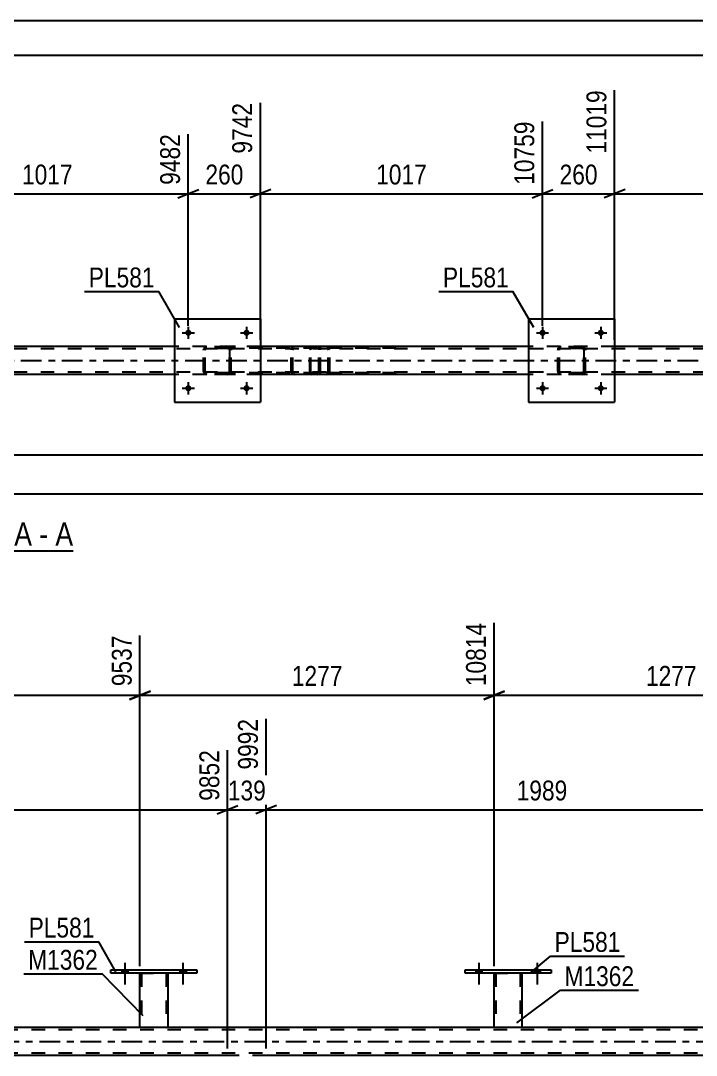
# Model space of a CAD drawing. Header units: millimetres. Extents: x 0 to 841, y 0 to 594.
# Drawn here: x 435.3 to 532.7, y 444.8 to 594 of the extents above; entities that cross this region are included whole.
import ezdxf

# ---------------------------------------------------------------- set-up
doc = ezdxf.new("R2010")
doc.units = ezdxf.units.MM
doc.linetypes.add('DXK_LINE_DOT2', pattern=[3.9198, 1.9599, -1.9599])
doc.linetypes.add('DXK_LINE_DOT3', pattern=[5.9187, 2.979, -0.9799, 0.9799, -0.9799])
doc.styles.add('Arial Narrow', font='ARIALN.TTF', dxfattribs={"height": 0.2})

# ---------------------------------------------------------------- blocks, each defined once
blk = doc.blocks.new('Unknown-283133210-1135')
at = {"color": 5, "linetype": 'Continuous'}
for p, q in [((841, 594), (0, 594)), ((836, 589), (5, 589))]:
    blk.add_line(p, q, dxfattribs=at)
blk = doc.blocks.new('Unknown-283133210-11 - 3722')
at = {"color": 6, "linetype": 'Continuous'}
blk.add_line((415.19, 517.55), (442.84, 517.55), dxfattribs=at)
at = {"color": 0, "linetype": 'Continuous'}
for points in [[(433.3, 518.3), (433.3, 521.8), (415.19, 521.8), (415.19, 518.3)], [(436.91, 518.3), (436.91, 521.8), (434.35, 521.8), (434.35, 518.3)], [(439.23, 518.3), (439.23, 521.8), (437.96, 521.8), (437.96, 518.3)], [(442.84, 518.3), (442.84, 521.8), (440.28, 521.8), (440.28, 518.3)]]:
    blk.add_wipeout(points, dxfattribs=at)
at = {"color": 7, "linetype": 'Continuous', "style": 'Arial Narrow'}
for s, p in [('SECTION ', (415.19, 518.3)), ('A', (434.35, 518.3)), ('A', (440.28, 518.3)), ('-', (437.96, 518.3))]:
    blk.add_text(s, height=3.34, dxfattribs=at).set_placement(p)
blk = doc.blocks.new('Part-283133210-3733 - 3722')
at = {"color": 7, "linetype": 'DXK_LINE_DOT2'}
for p, q in [((741.94, 546.67), (80.19, 546.67)), ((469.85, 546.99), (457.45, 546.99)), ((520.93, 546.99), (508.53, 546.99)), ((741.94, 543.31), (80.19, 543.31)), ((469.85, 542.99), (457.45, 542.99)), ((520.93, 542.99), (508.53, 542.99))]:
    blk.add_line(p, q, dxfattribs=at)
at = {"color": 2, "linetype": 'Continuous'}
for p, q in [((457.45, 546.99), (418.77, 546.99)), ((508.53, 546.99), (469.85, 546.99)), ((559.62, 546.99), (520.93, 546.99)), ((457.45, 542.99), (418.77, 542.99)), ((508.53, 542.99), (469.85, 542.99)), ((559.62, 542.99), (520.93, 542.99))]:
    blk.add_line(p, q, dxfattribs=at)
at = {"color": 7, "linetype": 'DXK_LINE_DOT3'}
blk.add_line((80.19, 544.99), (741.94, 544.99), dxfattribs=at)
blk = doc.blocks.new('Part-283133210-3812 - 3722')
at = {"color": 2, "linetype": 'Continuous'}
for p, q in [((508.53, 550.98), (508.53, 538.98)), ((508.53, 550.98), (520.93, 550.98)), ((520.93, 550.98), (520.93, 538.98)), ((508.53, 538.98), (520.93, 538.98))]:
    blk.add_line(p, q, dxfattribs=at)
blk = doc.blocks.new('Part-283133210-3813 - 3722')
at = {"color": 7, "linetype": 'DXK_LINE_DOT2'}
for p, q in [((512.73, 546.5), (512.77, 546.69)), ((512.77, 546.69), (512.73, 546.5)), ((512.73, 543.46), (512.73, 546.5)), ((512.73, 543.46), (512.73, 546.5)), ((512.97, 546.5), (512.99, 546.6)), ((512.97, 543.46), (512.97, 546.5)), ((512.97, 543.46), (512.97, 546.5)), ((512.99, 546.6), (513.04, 546.67)), ((513.03, 546.95), (513.21, 546.98)), ((513.21, 546.98), (513.03, 546.95)), ((513.04, 546.67), (513.12, 546.73)), ((513.12, 546.73), (513.21, 546.74)), ((516.25, 546.98), (513.21, 546.98)), ((516.25, 546.74), (513.21, 546.74)), ((516.25, 546.98), (516.44, 546.95)), ((516.44, 546.95), (516.25, 546.98)), ((516.25, 546.74), (516.35, 546.73)), ((516.35, 546.73), (516.42, 546.67)), ((516.42, 546.67), (516.48, 546.6)), ((516.48, 546.6), (516.49, 546.5)), ((516.49, 543.46), (516.49, 546.5)), ((516.49, 546.5), (516.49, 543.46)), ((516.7, 546.69), (516.73, 546.5)), ((516.73, 546.5), (516.7, 546.69)), ((516.73, 543.46), (516.73, 546.5)), ((516.73, 543.46), (516.73, 546.5)), ((512.77, 543.28), (512.73, 543.46)), ((512.73, 543.46), (512.77, 543.28)), ((512.99, 543.37), (512.97, 543.46)), ((513.04, 543.3), (512.99, 543.37)), ((513.12, 543.24), (513.04, 543.3)), ((513.21, 543.22), (513.12, 543.24)), ((516.25, 543.22), (513.21, 543.22)), ((516.35, 543.24), (516.25, 543.22)), ((516.42, 543.3), (516.35, 543.24)), ((516.48, 543.37), (516.42, 543.3)), ((516.49, 543.46), (516.48, 543.37)), ((516.73, 543.46), (516.7, 543.28)), ((516.7, 543.28), (516.73, 543.46)), ((513.21, 542.98), (513.03, 543.02)), ((513.03, 543.02), (513.21, 542.98)), ((516.25, 542.98), (513.21, 542.98)), ((516.44, 543.02), (516.25, 542.98)), ((516.25, 542.98), (516.44, 543.02))]:
    blk.add_line(p, q, dxfattribs=at)
at = {"color": 7, "linetype": 'DXK_LINE_DOT3'}
blk.add_line((514.73, 544.98), (514.73, 544.98), dxfattribs=at)
at = {"color": 7, "linetype": 'DXK_LINE_DOT2'}
for centre, start, end in [((513.21, 546.5), 112.5, 157.5), ((513.21, 546.5), 112.5, 157.5), ((516.25, 546.5), 22.5, 67.5), ((516.25, 546.5), 22.5, 67.5), ((513.21, 543.46), 202.5, 247.5), ((513.21, 543.46), 202.5, 247.5), ((516.25, 543.46), 292.5, 337.5), ((516.25, 543.46), 292.5, 337.5)]:
    blk.add_arc(centre, 0.48, start, end, dxfattribs=at)
blk = doc.blocks.new('Part-283133210-3818 - 3722')
at = {"color": 2, "linetype": 'Continuous'}
for p, q in [((457.45, 550.98), (457.45, 538.98)), ((457.45, 550.98), (469.85, 550.98)), ((469.85, 550.98), (469.85, 538.98)), ((457.45, 538.98), (469.85, 538.98))]:
    blk.add_line(p, q, dxfattribs=at)
blk = doc.blocks.new('Part-283133210-3819 - 3722')
at = {"color": 7, "linetype": 'DXK_LINE_DOT2'}
for p, q in [((461.65, 546.5), (461.69, 546.69)), ((461.69, 546.69), (461.65, 546.5)), ((461.65, 543.46), (461.65, 546.5)), ((461.65, 543.46), (461.65, 546.5)), ((461.89, 546.5), (461.91, 546.6)), ((461.89, 543.46), (461.89, 546.5)), ((461.89, 543.46), (461.89, 546.5)), ((461.91, 546.6), (461.96, 546.67)), ((461.95, 546.95), (462.13, 546.98)), ((462.13, 546.98), (461.95, 546.95)), ((461.96, 546.67), (462.04, 546.73)), ((462.04, 546.73), (462.13, 546.74)), ((465.17, 546.98), (462.13, 546.98)), ((465.17, 546.74), (462.13, 546.74)), ((465.17, 546.98), (465.36, 546.95)), ((465.36, 546.95), (465.17, 546.98)), ((465.17, 546.74), (465.27, 546.73)), ((465.27, 546.73), (465.34, 546.67)), ((465.34, 546.67), (465.4, 546.6)), ((465.4, 546.6), (465.41, 546.5)), ((465.41, 543.46), (465.41, 546.5)), ((465.41, 546.5), (465.41, 543.46)), ((465.62, 546.69), (465.65, 546.5)), ((465.65, 546.5), (465.62, 546.69)), ((465.65, 543.46), (465.65, 546.5)), ((465.65, 543.46), (465.65, 546.5)), ((461.69, 543.28), (461.65, 543.46)), ((461.65, 543.46), (461.69, 543.28)), ((461.91, 543.37), (461.89, 543.46)), ((461.96, 543.3), (461.91, 543.37)), ((462.04, 543.24), (461.96, 543.3)), ((462.13, 543.22), (462.04, 543.24)), ((465.17, 543.22), (462.13, 543.22)), ((465.27, 543.24), (465.17, 543.22)), ((465.34, 543.3), (465.27, 543.24)), ((465.4, 543.37), (465.34, 543.3)), ((465.41, 543.46), (465.4, 543.37)), ((465.65, 543.46), (465.62, 543.28)), ((465.62, 543.28), (465.65, 543.46)), ((462.13, 542.98), (461.95, 543.02)), ((461.95, 543.02), (462.13, 542.98)), ((465.17, 542.98), (462.13, 542.98)), ((465.36, 543.02), (465.17, 542.98)), ((465.17, 542.98), (465.36, 543.02))]:
    blk.add_line(p, q, dxfattribs=at)
at = {"color": 7, "linetype": 'DXK_LINE_DOT3'}
blk.add_line((463.65, 544.98), (463.65, 544.98), dxfattribs=at)
at = {"color": 7, "linetype": 'DXK_LINE_DOT2'}
for centre, start, end in [((462.13, 546.5), 112.5, 157.5), ((462.13, 546.5), 112.5, 157.5), ((465.17, 546.5), 22.5, 67.5), ((465.17, 546.5), 22.5, 67.5), ((462.13, 543.46), 202.5, 247.5), ((462.13, 543.46), 202.5, 247.5), ((465.17, 543.46), 292.5, 337.5), ((465.17, 543.46), 292.5, 337.5)]:
    blk.add_arc(centre, 0.48, start, end, dxfattribs=at)
blk = doc.blocks.new('Part-283133210-3892 - 3722')
at = {"color": 7, "linetype": 'DXK_LINE_DOT2'}
for p, q in [((477.01, 546.69), (476.99, 546.51)), ((476.99, 543.47), (476.99, 546.51)), ((477.07, 546.85), (477.01, 546.69)), ((477.15, 546.95), (477.07, 546.85)), ((477.12, 546.51), (477.13, 546.6)), ((477.12, 543.47), (477.12, 546.51)), ((477.13, 546.6), (477.16, 546.68)), ((477.26, 546.99), (477.15, 546.95)), ((477.16, 546.68), (477.21, 546.73)), ((477.21, 546.73), (477.26, 546.75)), ((489.41, 546.99), (477.26, 546.99)), ((489.41, 546.75), (477.26, 546.75)), ((478.53, 546.75), (478.53, 546.99)), ((479.54, 546.95), (479.35, 546.99)), ((479.35, 546.75), (479.45, 546.73)), ((479.45, 546.73), (479.53, 546.68)), ((479.53, 546.68), (479.58, 546.6)), ((479.58, 546.6), (479.6, 546.51)), ((479.6, 543.47), (479.6, 546.51)), ((479.83, 546.59), (479.81, 546.69)), ((479.85, 546.51), (479.83, 546.59)), ((479.85, 543.47), (479.85, 546.51)), ((476.99, 543.47), (477.01, 543.28)), ((477.01, 543.28), (477.07, 543.13)), ((477.13, 543.37), (477.12, 543.47)), ((477.16, 543.3), (477.13, 543.37)), ((477.21, 543.24), (477.16, 543.3)), ((477.26, 543.23), (477.21, 543.24)), ((489.41, 543.23), (477.26, 543.23)), ((478.53, 542.99), (478.53, 543.23)), ((479.45, 543.24), (479.35, 543.23)), ((479.53, 543.3), (479.45, 543.24)), ((479.58, 543.37), (479.53, 543.3)), ((479.6, 543.47), (479.58, 543.37)), ((479.81, 543.28), (479.83, 543.38)), ((479.83, 543.38), (479.85, 543.47)), ((477.07, 543.13), (477.15, 543.02)), ((477.15, 543.02), (477.26, 542.99)), ((489.41, 542.99), (477.26, 542.99)), ((479.35, 542.99), (479.54, 543.02))]:
    blk.add_line(p, q, dxfattribs=at)
for centre, start, end in [((479.36, 546.49), 23.8494, 68.8059), ((479.36, 543.48), 291.1941, 336.1506)]:
    blk.add_arc(centre, 0.492, start, end, dxfattribs=at)
blk = doc.blocks.new('Part-283133210-3899 - 3722')
at = {"color": 7, "linetype": 'DXK_LINE_DOT2'}
for p, q in [((478.02, 546.99), (463.04, 546.99)), ((478.02, 546.75), (463.04, 546.75)), ((474.3, 546.59), (474.28, 546.51)), ((474.28, 543.47), (474.28, 546.51)), ((474.32, 546.69), (474.3, 546.59)), ((474.53, 546.51), (474.55, 546.6)), ((474.53, 543.47), (474.53, 546.51)), ((474.55, 546.6), (474.61, 546.68)), ((474.79, 546.99), (474.59, 546.95)), ((474.61, 546.68), (474.69, 546.73)), ((474.69, 546.73), (474.79, 546.75)), ((478.22, 546.95), (478.02, 546.99)), ((478.02, 546.75), (478.12, 546.73)), ((478.12, 546.73), (478.2, 546.68)), ((478.2, 546.68), (478.26, 546.6)), ((478.26, 546.6), (478.28, 546.51)), ((478.28, 543.47), (478.28, 546.51)), ((478.52, 546.59), (478.5, 546.69)), ((478.53, 546.51), (478.52, 546.59)), ((478.53, 543.47), (478.53, 546.51)), ((478.02, 543.23), (463.04, 543.23)), ((474.28, 543.47), (474.3, 543.38)), ((474.3, 543.38), (474.32, 543.28)), ((474.55, 543.37), (474.53, 543.47)), ((474.61, 543.3), (474.55, 543.37)), ((474.69, 543.24), (474.61, 543.3)), ((474.79, 543.23), (474.69, 543.24)), ((478.12, 543.24), (478.02, 543.23)), ((478.2, 543.3), (478.12, 543.24)), ((478.26, 543.37), (478.2, 543.3)), ((478.28, 543.47), (478.26, 543.37)), ((478.5, 543.28), (478.52, 543.38)), ((478.52, 543.38), (478.53, 543.47)), ((478.02, 542.99), (463.04, 542.99)), ((474.59, 543.02), (474.79, 542.99)), ((478.02, 542.99), (478.22, 543.02))]:
    blk.add_line(p, q, dxfattribs=at)
for centre, start, end in [((474.77, 546.49), 110.7583, 155.68), ((478.04, 546.49), 24.32, 69.2417), ((474.77, 543.49), 204.32, 249.2417), ((478.04, 543.49), 290.7583, 335.68)]:
    blk.add_arc(centre, 0.496, start, end, dxfattribs=at)
blk = doc.blocks.new('Bolt-283133210-3975 - 3722')
at = {"linetype": 'Continuous'}
for points in [[(459.89, 540.99, -1), (459.01, 540.99, -1)], [(468.29, 540.99, -1), (467.41, 540.99, -1)]]:
    blk.add_hatch(color=1, dxfattribs=at).paths.add_polyline_path(points)
at = {"color": 1, "linetype": 'Continuous'}
for p, q in [((459.45, 541.87), (459.45, 540.11)), ((467.85, 541.87), (467.85, 540.11)), ((458.57, 540.99), (460.33, 540.99)), ((466.97, 540.99), (468.73, 540.99))]:
    blk.add_line(p, q, dxfattribs=at)
blk = doc.blocks.new('Bolt-283133210-3976 - 3722')
at = {"linetype": 'Continuous'}
for points in [[(459.89, 548.99, -1), (459.01, 548.99, -1)], [(468.29, 548.99, -1), (467.41, 548.99, -1)]]:
    blk.add_hatch(color=1, dxfattribs=at).paths.add_polyline_path(points)
at = {"color": 1, "linetype": 'Continuous'}
for p, q in [((459.45, 549.87), (459.45, 548.11)), ((467.85, 549.87), (467.85, 548.11)), ((458.57, 548.99), (460.33, 548.99)), ((466.97, 548.99), (468.73, 548.99))]:
    blk.add_line(p, q, dxfattribs=at)
blk = doc.blocks.new('Bolt-283133210-3977 - 3722')
at = {"linetype": 'Continuous'}
for points in [[(510.97, 540.99, -1), (510.09, 540.99, -1)], [(519.37, 540.99, -1), (518.49, 540.99, -1)]]:
    blk.add_hatch(color=1, dxfattribs=at).paths.add_polyline_path(points)
at = {"color": 1, "linetype": 'Continuous'}
for p, q in [((510.53, 541.87), (510.53, 540.11)), ((518.93, 541.87), (518.93, 540.11)), ((509.65, 540.99), (511.41, 540.99)), ((518.05, 540.99), (519.81, 540.99))]:
    blk.add_line(p, q, dxfattribs=at)
blk = doc.blocks.new('Bolt-283133210-3978 - 3722')
at = {"linetype": 'Continuous'}
for points in [[(510.97, 548.99, -1), (510.09, 548.99, -1)], [(519.37, 548.99, -1), (518.49, 548.99, -1)]]:
    blk.add_hatch(color=1, dxfattribs=at).paths.add_polyline_path(points)
at = {"color": 1, "linetype": 'Continuous'}
for p, q in [((510.53, 549.87), (510.53, 548.11)), ((518.93, 549.87), (518.93, 548.11)), ((509.65, 548.99), (511.41, 548.99)), ((518.05, 548.99), (519.81, 548.99))]:
    blk.add_line(p, q, dxfattribs=at)
blk = doc.blocks.new('Part-283133210-2022 - 1918')
at = {"color": 7, "linetype": 'DXK_LINE_DOT2'}
for p, q in [((732.77, 448.46), (71.02, 448.46)), ((456.48, 448.78), (452.48, 448.78)), ((507.56, 448.78), (503.56, 448.78)), ((732.77, 445.1), (71.02, 445.1)), ((470.68, 444.78), (465.11, 444.78))]:
    blk.add_line(p, q, dxfattribs=at)
at = {"color": 2, "linetype": 'Continuous'}
for p, q in [((452.48, 448.78), (405.4, 448.78)), ((503.56, 448.78), (456.48, 448.78)), ((554.64, 448.78), (507.56, 448.78)), ((465.11, 444.78), (385.55, 444.78)), ((550.24, 444.78), (470.68, 444.78))]:
    blk.add_line(p, q, dxfattribs=at)
at = {"color": 7, "linetype": 'DXK_LINE_DOT3'}
blk.add_line((71.02, 446.78), (732.77, 446.78), dxfattribs=at)
blk = doc.blocks.new('Bolt-283133210-1975 - 1918')
at = {"linetype": 'Continuous'}
for points in [[(500.92, 456.62), (501.8, 456.62), (501.8, 457.1), (500.92, 457.1)], [(509.32, 456.62), (510.2, 456.62), (510.2, 457.1), (509.32, 457.1)]]:
    blk.add_hatch(color=1, dxfattribs=at).paths.add_polyline_path(points)
at = {"color": 1, "linetype": 'Continuous'}
for p, q in [((501.36, 458.1), (501.36, 454.98)), ((509.76, 458.1), (509.76, 454.98)), ((500.92, 457.1), (500.92, 456.62)), ((501.8, 457.1), (501.8, 456.62)), ((509.32, 457.1), (509.32, 456.62)), ((510.2, 457.1), (510.2, 456.62))]:
    blk.add_line(p, q, dxfattribs=at)
blk = doc.blocks.new('Bolt-283133210-1976 - 1918')
at = {"linetype": 'Continuous'}
for points in [[(500.92, 456.62), (501.8, 456.62), (501.8, 457.1), (500.92, 457.1)], [(509.32, 456.62), (510.2, 456.62), (510.2, 457.1), (509.32, 457.1)]]:
    blk.add_hatch(color=1, dxfattribs=at).paths.add_polyline_path(points)
at = {"color": 1, "linetype": 'Continuous'}
for p, q in [((501.36, 458.1), (501.36, 454.98)), ((509.76, 458.1), (509.76, 454.98)), ((500.92, 457.1), (500.92, 456.62)), ((501.8, 457.1), (501.8, 456.62)), ((509.32, 457.1), (509.32, 456.62)), ((510.2, 457.1), (510.2, 456.62))]:
    blk.add_line(p, q, dxfattribs=at)
blk = doc.blocks.new('Bolt-283133210-1977 - 1918')
at = {"linetype": 'Continuous'}
for points in [[(449.84, 456.62), (450.72, 456.62), (450.72, 457.1), (449.84, 457.1)], [(458.24, 456.62), (459.12, 456.62), (459.12, 457.1), (458.24, 457.1)]]:
    blk.add_hatch(color=1, dxfattribs=at).paths.add_polyline_path(points)
at = {"color": 1, "linetype": 'Continuous'}
for p, q in [((450.28, 458.1), (450.28, 454.98)), ((458.68, 458.1), (458.68, 454.98)), ((449.84, 457.1), (449.84, 456.62)), ((450.72, 457.1), (450.72, 456.62)), ((458.24, 457.1), (458.24, 456.62)), ((459.12, 457.1), (459.12, 456.62))]:
    blk.add_line(p, q, dxfattribs=at)
blk = doc.blocks.new('Bolt-283133210-1978 - 1918')
at = {"linetype": 'Continuous'}
for points in [[(449.84, 456.62), (450.72, 456.62), (450.72, 457.1), (449.84, 457.1)], [(458.24, 456.62), (459.12, 456.62), (459.12, 457.1), (458.24, 457.1)]]:
    blk.add_hatch(color=1, dxfattribs=at).paths.add_polyline_path(points)
at = {"color": 1, "linetype": 'Continuous'}
for p, q in [((450.28, 458.1), (450.28, 454.98)), ((458.68, 458.1), (458.68, 454.98)), ((449.84, 457.1), (449.84, 456.62)), ((450.72, 457.1), (450.72, 456.62)), ((458.24, 457.1), (458.24, 456.62)), ((459.12, 457.1), (459.12, 456.62))]:
    blk.add_line(p, q, dxfattribs=at)
blk = doc.blocks.new('Part-283133210-2207 - 1918')
at = {"color": 2, "linetype": 'Continuous'}
for p, q in [((499.36, 456.62), (499.36, 457.1)), ((499.36, 457.1), (511.76, 457.1)), ((511.76, 456.62), (499.36, 456.62)), ((511.76, 457.1), (511.76, 456.62))]:
    blk.add_line(p, q, dxfattribs=at)
blk = doc.blocks.new('Part-283133210-2212 - 1918')
at = {"color": 7, "linetype": 'DXK_LINE_DOT2'}
for p, q in [((503.56, 456.63), (507.56, 456.63)), ((503.56, 456.62), (503.56, 456.63)), ((503.56, 456.63), (503.56, 456.62)), ((503.8, 456.63), (503.8, 448.78)), ((507.32, 456.63), (507.32, 448.78)), ((507.56, 456.63), (507.56, 456.62)), ((507.56, 456.62), (507.56, 456.63)), ((507.3, 448.78), (507.32, 448.78))]:
    blk.add_line(p, q, dxfattribs=at)
at = {"color": 2, "linetype": 'Continuous'}
for p, q in [((503.56, 448.78), (503.56, 456.62)), ((507.56, 456.62), (507.56, 448.78)), ((507.53, 448.78), (503.56, 448.78)), ((507.56, 448.78), (507.53, 448.78))]:
    blk.add_line(p, q, dxfattribs=at)
blk = doc.blocks.new('Part-283133210-2217 - 1918')
at = {"color": 2, "linetype": 'Continuous'}
for p, q in [((448.28, 456.62), (448.28, 457.1)), ((448.28, 457.1), (460.68, 457.1)), ((460.68, 456.62), (448.28, 456.62)), ((460.68, 457.1), (460.68, 456.62))]:
    blk.add_line(p, q, dxfattribs=at)
blk = doc.blocks.new('Part-283133210-2222 - 1918')
at = {"color": 7, "linetype": 'DXK_LINE_DOT2'}
for p, q in [((452.48, 456.63), (456.48, 456.63)), ((452.48, 456.62), (452.48, 456.63)), ((452.48, 456.63), (452.48, 456.62)), ((452.72, 456.63), (452.72, 448.78)), ((456.24, 456.63), (456.24, 448.78)), ((456.48, 456.63), (456.48, 456.62)), ((456.48, 456.62), (456.48, 456.63)), ((456.22, 448.78), (456.24, 448.78))]:
    blk.add_line(p, q, dxfattribs=at)
at = {"color": 2, "linetype": 'Continuous'}
for p, q in [((452.48, 448.78), (452.48, 456.62)), ((456.48, 456.62), (456.48, 448.78)), ((456.45, 448.78), (452.48, 448.78)), ((456.48, 448.78), (456.45, 448.78))]:
    blk.add_line(p, q, dxfattribs=at)
blk = doc.blocks.new('StraightDimension-283133210-11779 - 3722')
at = {"color": 7, "linetype": 'Continuous'}
for p, q in [((469.85, 547.99), (469.85, 582.15)), ((459.45, 549.99), (459.45, 577.65)), ((457.95, 568.43), (460.95, 569.63)), ((459.45, 569.03), (469.85, 569.03)), ((471.35, 569.63), (468.35, 568.43))]:
    blk.add_line(p, q, dxfattribs=at)
at = {"color": 0}
blk.add_wipeout([(468, 569.78), (468, 573.98), (461.31, 573.98), (461.31, 569.78)], dxfattribs=at)
at = {"color": 3, "style": 'Arial Narrow'}
blk.add_text('260', height=2.863, dxfattribs=at).set_placement((461.91, 570.38))
at = {"color": 0, "linetype": 'Continuous'}
blk.add_wipeout([(469.25, 582.75), (465.05, 582.75), (465.05, 574.23), (469.25, 574.23)], dxfattribs=at)
at = {"color": 3, "linetype": 'Continuous', "style": 'Arial Narrow'}
blk.add_text('9742', height=2.863, rotation=90.0002, dxfattribs=at).set_placement((468.65, 574.83))
blk = doc.blocks.new('StraightDimension-283133210-4021 - 3722')
at = {"color": 7, "linetype": 'Continuous'}
blk.add_line((79.55, 525.78), (779.7, 525.78), dxfattribs=at)
blk = doc.blocks.new('StraightDimension-283133210-4042 - 3722')
at = {"color": 7, "linetype": 'Continuous'}
blk.add_line((80.19, 531.39), (779.06, 531.39), dxfattribs=at)
blk = doc.blocks.new('StraightDimension-283133210-11776 - 3722')
at = {"color": 7, "linetype": 'Continuous'}
for p, q in [((520.93, 547.99), (520.93, 583.97)), ((561.62, 549.99), (561.62, 579.47)), ((522.43, 569.63), (519.43, 568.43)), ((520.93, 569.03), (561.62, 569.03)), ((560.12, 568.43), (563.12, 569.63))]:
    blk.add_line(p, q, dxfattribs=at)
at = {"color": 0}
blk.add_wipeout([(545.53, 569.78), (545.53, 573.98), (537.02, 573.98), (537.02, 569.78)], dxfattribs=at)
at = {"color": 3, "style": 'Arial Narrow'}
blk.add_text('1017', height=2.863, dxfattribs=at).set_placement((537.62, 570.38))
at = {"color": 0, "linetype": 'Continuous'}
blk.add_wipeout([(561.02, 580.07), (556.82, 580.07), (556.82, 569.73), (561.02, 569.73)], dxfattribs=at)
at = {"color": 3, "linetype": 'Continuous', "style": 'Arial Narrow'}
blk.add_text('12036', height=2.863, rotation=90.0002, dxfattribs=at).set_placement((560.42, 570.33))
blk = doc.blocks.new('StraightDimension-283133210-11777 - 3722')
at = {"color": 7, "linetype": 'Continuous'}
for p, q in [((520.93, 547.99), (520.93, 583.97)), ((510.53, 549.99), (510.53, 579.47)), ((509.03, 568.43), (512.03, 569.63)), ((510.53, 569.03), (520.93, 569.03)), ((522.43, 569.63), (519.43, 568.43))]:
    blk.add_line(p, q, dxfattribs=at)
at = {"color": 0}
blk.add_wipeout([(519.08, 569.78), (519.08, 573.98), (512.39, 573.98), (512.39, 569.78)], dxfattribs=at)
at = {"color": 3, "style": 'Arial Narrow'}
blk.add_text('260', height=2.863, dxfattribs=at).set_placement((512.99, 570.38))
at = {"color": 0, "linetype": 'Continuous'}
blk.add_wipeout([(520.33, 584.57), (516.13, 584.57), (516.13, 574.23), (520.33, 574.23)], dxfattribs=at)
at = {"color": 3, "linetype": 'Continuous', "style": 'Arial Narrow'}
blk.add_text('11019', height=2.863, rotation=90.0002, dxfattribs=at).set_placement((519.73, 574.83))
blk = doc.blocks.new('StraightDimension-283133210-11778 - 3722')
at = {"color": 7, "linetype": 'Continuous'}
for p, q in [((469.85, 547.99), (469.85, 582.15)), ((510.53, 549.99), (510.53, 579.47)), ((471.35, 569.63), (468.35, 568.43)), ((469.85, 569.03), (510.53, 569.03)), ((509.03, 568.43), (512.03, 569.63))]:
    blk.add_line(p, q, dxfattribs=at)
at = {"color": 0}
blk.add_wipeout([(494.45, 569.78), (494.45, 573.98), (485.94, 573.98), (485.94, 569.78)], dxfattribs=at)
at = {"color": 3, "style": 'Arial Narrow'}
blk.add_text('1017', height=2.863, dxfattribs=at).set_placement((486.54, 570.38))
at = {"color": 0, "linetype": 'Continuous'}
blk.add_wipeout([(509.93, 580.07), (505.73, 580.07), (505.73, 569.73), (509.93, 569.73)], dxfattribs=at)
at = {"color": 3, "linetype": 'Continuous', "style": 'Arial Narrow'}
blk.add_text('10759', height=2.863, rotation=90.0002, dxfattribs=at).set_placement((509.33, 570.33))
blk = doc.blocks.new('StraightDimension-283133210-11780 - 3722')
at = {"color": 7, "linetype": 'Continuous'}
for p, q in [((418.77, 547.99), (418.77, 582.15)), ((459.45, 549.99), (459.45, 577.65)), ((420.27, 569.63), (417.27, 568.43)), ((418.77, 569.03), (459.45, 569.03)), ((457.95, 568.43), (460.95, 569.63))]:
    blk.add_line(p, q, dxfattribs=at)
at = {"color": 0}
blk.add_wipeout([(443.37, 569.78), (443.37, 573.98), (434.86, 573.98), (434.86, 569.78)], dxfattribs=at)
at = {"color": 3, "style": 'Arial Narrow'}
blk.add_text('1017', height=2.863, dxfattribs=at).set_placement((435.46, 570.38))
at = {"color": 0, "linetype": 'Continuous'}
blk.add_wipeout([(458.85, 578.25), (454.65, 578.25), (454.65, 569.73), (458.85, 569.73)], dxfattribs=at)
at = {"color": 3, "linetype": 'Continuous', "style": 'Arial Narrow'}
blk.add_text('9482', height=2.863, rotation=90.0002, dxfattribs=at).set_placement((458.25, 570.33))
blk = doc.blocks.new('StraightDimension-283133210-3189 - 1918')
at = {"color": 7, "linetype": 'Continuous'}
for p, q in [((470.68, 445.78), (470.68, 493.31)), ((550.24, 445.78), (550.24, 490.64)), ((472.18, 480.79), (469.18, 479.59)), ((548.74, 479.59), (551.74, 480.79)), ((470.68, 480.19), (550.24, 480.19))]:
    blk.add_line(p, q, dxfattribs=at)
at = {"color": 0}
blk.add_wipeout([(514.72, 480.94), (514.72, 485.14), (506.2, 485.14), (506.2, 480.94)], dxfattribs=at)
at = {"color": 3, "style": 'Arial Narrow'}
blk.add_text('1989', height=2.863, dxfattribs=at).set_placement((506.8, 481.54))
at = {"color": 0, "linetype": 'Continuous'}
blk.add_wipeout([(549.64, 491.24), (545.44, 491.24), (545.44, 480.89), (549.64, 480.89)], dxfattribs=at)
at = {"color": 3, "linetype": 'Continuous', "style": 'Arial Narrow'}
blk.add_text('11981', height=2.863, rotation=90.0002, dxfattribs=at).set_placement((549.04, 481.49))
blk = doc.blocks.new('StraightDimension-283133210-3170 - 1918')
at = {"color": 7, "linetype": 'Continuous'}
for p, q in [((470.68, 445.78), (470.68, 493.31)), ((465.11, 445.78), (465.11, 488.81)), ((463.61, 479.59), (466.61, 480.79)), ((472.18, 480.79), (469.18, 479.59)), ((465.11, 480.19), (470.68, 480.19))]:
    blk.add_line(p, q, dxfattribs=at)
at = {"color": 0}
blk.add_wipeout([(471.24, 480.94), (471.24, 485.14), (464.55, 485.14), (464.55, 480.94)], dxfattribs=at)
at = {"color": 3, "style": 'Arial Narrow'}
blk.add_text('139', height=2.863, dxfattribs=at).set_placement((465.15, 481.54))
at = {"color": 0, "linetype": 'Continuous'}
blk.add_wipeout([(470.08, 493.91), (465.88, 493.91), (465.88, 485.39), (470.08, 485.39)], dxfattribs=at)
at = {"color": 3, "linetype": 'Continuous', "style": 'Arial Narrow'}
blk.add_text('9992', height=2.863, rotation=90.0002, dxfattribs=at).set_placement((469.48, 485.99))
blk = doc.blocks.new('StraightDimension-283133210-3151 - 1918')
at = {"color": 7, "linetype": 'Continuous'}
for p, q in [((385.55, 445.78), (385.55, 493.31)), ((465.11, 445.78), (465.11, 488.81)), ((387.05, 480.79), (384.05, 479.59)), ((463.61, 479.59), (466.61, 480.79)), ((385.55, 480.19), (465.11, 480.19))]:
    blk.add_line(p, q, dxfattribs=at)
at = {"color": 0}
blk.add_wipeout([(429.58, 480.94), (429.58, 485.14), (421.07, 485.14), (421.07, 480.94)], dxfattribs=at)
at = {"color": 3, "style": 'Arial Narrow'}
blk.add_text('1989', height=2.863, dxfattribs=at).set_placement((421.67, 481.54))
at = {"color": 0, "linetype": 'Continuous'}
blk.add_wipeout([(464.51, 489.41), (460.31, 489.41), (460.31, 480.89), (464.51, 480.89)], dxfattribs=at)
at = {"color": 3, "linetype": 'Continuous', "style": 'Arial Narrow'}
blk.add_text('9852', height=2.863, rotation=90.0002, dxfattribs=at).set_placement((463.91, 481.49))
blk = doc.blocks.new('StraightDimension-283133210-3387 - 1918')
at = {"color": 7, "linetype": 'Continuous'}
for p, q in [((401.4, 457.63), (401.4, 505.33)), ((452.48, 457.63), (452.48, 505.33)), ((402.9, 497.32), (399.9, 496.12)), ((450.98, 496.12), (453.98, 497.32)), ((401.4, 496.72), (452.48, 496.72))]:
    blk.add_line(p, q, dxfattribs=at)
at = {"color": 0}
blk.add_wipeout([(431.2, 497.47), (431.2, 501.67), (422.69, 501.67), (422.69, 497.47)], dxfattribs=at)
at = {"color": 3, "style": 'Arial Narrow'}
blk.add_text('1277', height=2.863, dxfattribs=at).set_placement((423.29, 498.07))
at = {"color": 0, "linetype": 'Continuous'}
blk.add_wipeout([(451.88, 505.93), (447.68, 505.93), (447.68, 497.42), (451.88, 497.42)], dxfattribs=at)
at = {"color": 3, "linetype": 'Continuous', "style": 'Arial Narrow'}
blk.add_text('9537', height=2.863, rotation=90.0002, dxfattribs=at).set_placement((451.28, 498.02))
blk = doc.blocks.new('StraightDimension-283133210-3397 - 1918')
at = {"color": 7, "linetype": 'Continuous'}
for p, q in [((503.56, 457.63), (503.56, 507.16)), ((452.48, 457.63), (452.48, 505.33)), ((453.98, 497.32), (450.98, 496.12)), ((502.06, 496.12), (505.06, 497.32)), ((452.48, 496.72), (503.56, 496.72))]:
    blk.add_line(p, q, dxfattribs=at)
at = {"color": 0}
blk.add_wipeout([(482.28, 497.47), (482.28, 501.67), (473.77, 501.67), (473.77, 497.47)], dxfattribs=at)
at = {"color": 3, "style": 'Arial Narrow'}
blk.add_text('1277', height=2.863, dxfattribs=at).set_placement((474.37, 498.07))
at = {"color": 0, "linetype": 'Continuous'}
blk.add_wipeout([(502.96, 507.76), (498.76, 507.76), (498.76, 497.42), (502.96, 497.42)], dxfattribs=at)
at = {"color": 3, "linetype": 'Continuous', "style": 'Arial Narrow'}
blk.add_text('10814', height=2.863, rotation=90.0002, dxfattribs=at).set_placement((502.36, 498.02))
blk = doc.blocks.new('StraightDimension-283133210-3407 - 1918')
at = {"color": 7, "linetype": 'Continuous'}
for p, q in [((503.56, 457.63), (503.56, 507.16)), ((554.64, 457.63), (554.64, 507.16)), ((505.06, 497.32), (502.06, 496.12)), ((553.14, 496.12), (556.14, 497.32)), ((503.56, 496.72), (554.64, 496.72))]:
    blk.add_line(p, q, dxfattribs=at)
at = {"color": 0}
blk.add_wipeout([(533.36, 497.47), (533.36, 501.67), (524.85, 501.67), (524.85, 497.47)], dxfattribs=at)
at = {"color": 3, "style": 'Arial Narrow'}
blk.add_text('1277', height=2.863, dxfattribs=at).set_placement((525.45, 498.07))
at = {"color": 0, "linetype": 'Continuous'}
blk.add_wipeout([(554.04, 507.76), (549.84, 507.76), (549.84, 497.42), (554.04, 497.42)], dxfattribs=at)
at = {"color": 3, "linetype": 'Continuous', "style": 'Arial Narrow'}
blk.add_text('12091', height=2.863, rotation=90.0002, dxfattribs=at).set_placement((553.44, 498.02))
blk = doc.blocks.new('Mark-283133210-3808 - 3722')
at = {"color": 0}
blk.add_wipeout([(505.67, 555.54), (505.67, 558.54), (496.17, 558.54), (496.17, 555.54)], dxfattribs=at)
blk.add_wipeout([(505.67, 555.54), (505.67, 558.54), (496.17, 558.54), (496.17, 555.54)], dxfattribs=at)
at = {"color": 30, "linetype": 'Continuous'}
for p in [(495.57, 554.94), (509.27, 549.74)]:
    blk.add_line(p, (506.27, 554.94), dxfattribs=at)
at = {"color": 3, "style": 'Arial Narrow'}
blk.add_text('PL581', height=2.863, dxfattribs=at).set_placement((496.17, 555.54))
blk = doc.blocks.new('Mark-283133210-3814 - 3722')
at = {"color": 0}
blk.add_wipeout([(454.59, 555.54), (454.59, 558.54), (445.09, 558.54), (445.09, 555.54)], dxfattribs=at)
blk.add_wipeout([(454.59, 555.54), (454.59, 558.54), (445.09, 558.54), (445.09, 555.54)], dxfattribs=at)
at = {"color": 30, "linetype": 'Continuous'}
for p in [(444.49, 554.94), (458.19, 549.74)]:
    blk.add_line(p, (455.19, 554.94), dxfattribs=at)
at = {"color": 3, "style": 'Arial Narrow'}
blk.add_text('PL581', height=2.863, dxfattribs=at).set_placement((445.09, 555.54))
blk = doc.blocks.new('Mark-283133210-2203 - 1918')
at = {"color": 0}
blk.add_wipeout([(521.77, 459.7), (521.77, 462.7), (512.27, 462.7), (512.27, 459.7)], dxfattribs=at)
blk.add_wipeout([(521.77, 459.7), (521.77, 462.7), (512.27, 462.7), (512.27, 459.7)], dxfattribs=at)
at = {"color": 30, "linetype": 'Continuous'}
for p, q in [((508.75, 456.62), (511.67, 459.1)), ((511.67, 459.1), (522.37, 459.1))]:
    blk.add_line(p, q, dxfattribs=at)
at = {"color": 3, "style": 'Arial Narrow'}
blk.add_text('PL581', height=2.863, dxfattribs=at).set_placement((512.27, 459.7))
blk = doc.blocks.new('Mark-283133210-2208 - 1918')
at = {"color": 0}
blk.add_wipeout([(523.75, 454.76), (523.75, 457.76), (513.7, 457.76), (513.7, 454.76)], dxfattribs=at)
blk.add_wipeout([(523.75, 454.76), (523.75, 457.76), (513.7, 457.76), (513.7, 454.76)], dxfattribs=at)
at = {"color": 30, "linetype": 'Continuous'}
for p, q in [((506.8, 449.49), (513.1, 454.16)), ((513.1, 454.16), (524.35, 454.16))]:
    blk.add_line(p, q, dxfattribs=at)
at = {"color": 3, "style": 'Arial Narrow'}
blk.add_text('M1362', height=2.863, dxfattribs=at).set_placement((513.7, 454.76))
blk = doc.blocks.new('Mark-283133210-2213 - 1918')
at = {"color": 0}
blk.add_wipeout([(445.92, 461.77), (445.92, 464.77), (436.42, 464.77), (436.42, 461.77)], dxfattribs=at)
blk.add_wipeout([(445.92, 461.77), (445.92, 464.77), (436.42, 464.77), (436.42, 461.77)], dxfattribs=at)
at = {"color": 30, "linetype": 'Continuous'}
for p in [(435.82, 461.17), (448.99, 456.84)]:
    blk.add_line(p, (446.52, 461.17), dxfattribs=at)
at = {"color": 3, "style": 'Arial Narrow'}
blk.add_text('PL581', height=2.863, dxfattribs=at).set_placement((436.42, 461.77))
blk = doc.blocks.new('Mark-283133210-2218 - 1918')
at = {"color": 0}
blk.add_wipeout([(446.41, 457.13), (446.41, 460.13), (436.35, 460.13), (436.35, 457.13)], dxfattribs=at)
blk.add_wipeout([(446.41, 457.13), (446.41, 460.13), (436.35, 460.13), (436.35, 457.13)], dxfattribs=at)
at = {"color": 30, "linetype": 'Continuous'}
for p in [(435.75, 456.53), (452.94, 450.5)]:
    blk.add_line(p, (447.01, 456.53), dxfattribs=at)
at = {"color": 3, "style": 'Arial Narrow'}
blk.add_text('M1362', height=2.863, dxfattribs=at).set_placement((436.35, 457.13))

msp = doc.modelspace()

# ---------------------------------------------------------------- block references
for name in ['Unknown-283133210-1135', 'Part-283133210-3818 - 3722', 'Part-283133210-3812 - 3722', 'Bolt-283133210-3976 - 3722', 'Bolt-283133210-3978 - 3722', 'Part-283133210-3733 - 3722', 'Part-283133210-3819 - 3722', 'Part-283133210-3899 - 3722', 'Part-283133210-3892 - 3722', 'Part-283133210-3813 - 3722', 'Bolt-283133210-3975 - 3722', 'Bolt-283133210-3977 - 3722', 'Bolt-283133210-1977 - 1918', 'Bolt-283133210-1978 - 1918', 'Bolt-283133210-1975 - 1918', 'Bolt-283133210-1976 - 1918', 'Part-283133210-2217 - 1918', 'Part-283133210-2222 - 1918', 'Part-283133210-2207 - 1918', 'Part-283133210-2212 - 1918', 'Part-283133210-2022 - 1918']:
    msp.add_blockref(name, (0, 0))

# ---------------------------------------------------------------- next in the draw order: block references
for name in ['StraightDimension-283133210-11776 - 3722', 'StraightDimension-283133210-11779 - 3722', 'StraightDimension-283133210-4021 - 3722', 'Unknown-283133210-11 - 3722', 'StraightDimension-283133210-3189 - 1918']:
    msp.add_blockref(name, (0, 0))

# ---------------------------------------------------------------- next in the draw order: block references
for name in ['StraightDimension-283133210-11777 - 3722', 'StraightDimension-283133210-11780 - 3722', 'StraightDimension-283133210-4042 - 3722', 'StraightDimension-283133210-3170 - 1918']:
    msp.add_blockref(name, (0, 0))

# ---------------------------------------------------------------- next in the draw order: block references
for name in ['StraightDimension-283133210-11778 - 3722', 'Mark-283133210-3814 - 3722', 'StraightDimension-283133210-3151 - 1918']:
    msp.add_blockref(name, (0, 0))

# ---------------------------------------------------------------- next in the draw order: block references
for name in ['Mark-283133210-3808 - 3722', 'StraightDimension-283133210-3387 - 1918']:
    msp.add_blockref(name, (0, 0))

# ---------------------------------------------------------------- next in the draw order: block references
for name in ['StraightDimension-283133210-3397 - 1918', 'Mark-283133210-2213 - 1918']:
    msp.add_blockref(name, (0, 0))

# ---------------------------------------------------------------- next in the draw order: block references
for name in ['StraightDimension-283133210-3407 - 1918', 'Mark-283133210-2218 - 1918']:
    msp.add_blockref(name, (0, 0))

# ---------------------------------------------------------------- next in the draw order: block references
msp.add_blockref('Mark-283133210-2203 - 1918', (0, 0))

# ---------------------------------------------------------------- next in the draw order: block references
msp.add_blockref('Mark-283133210-2208 - 1918', (0, 0))

doc.saveas('drawing.dxf')
